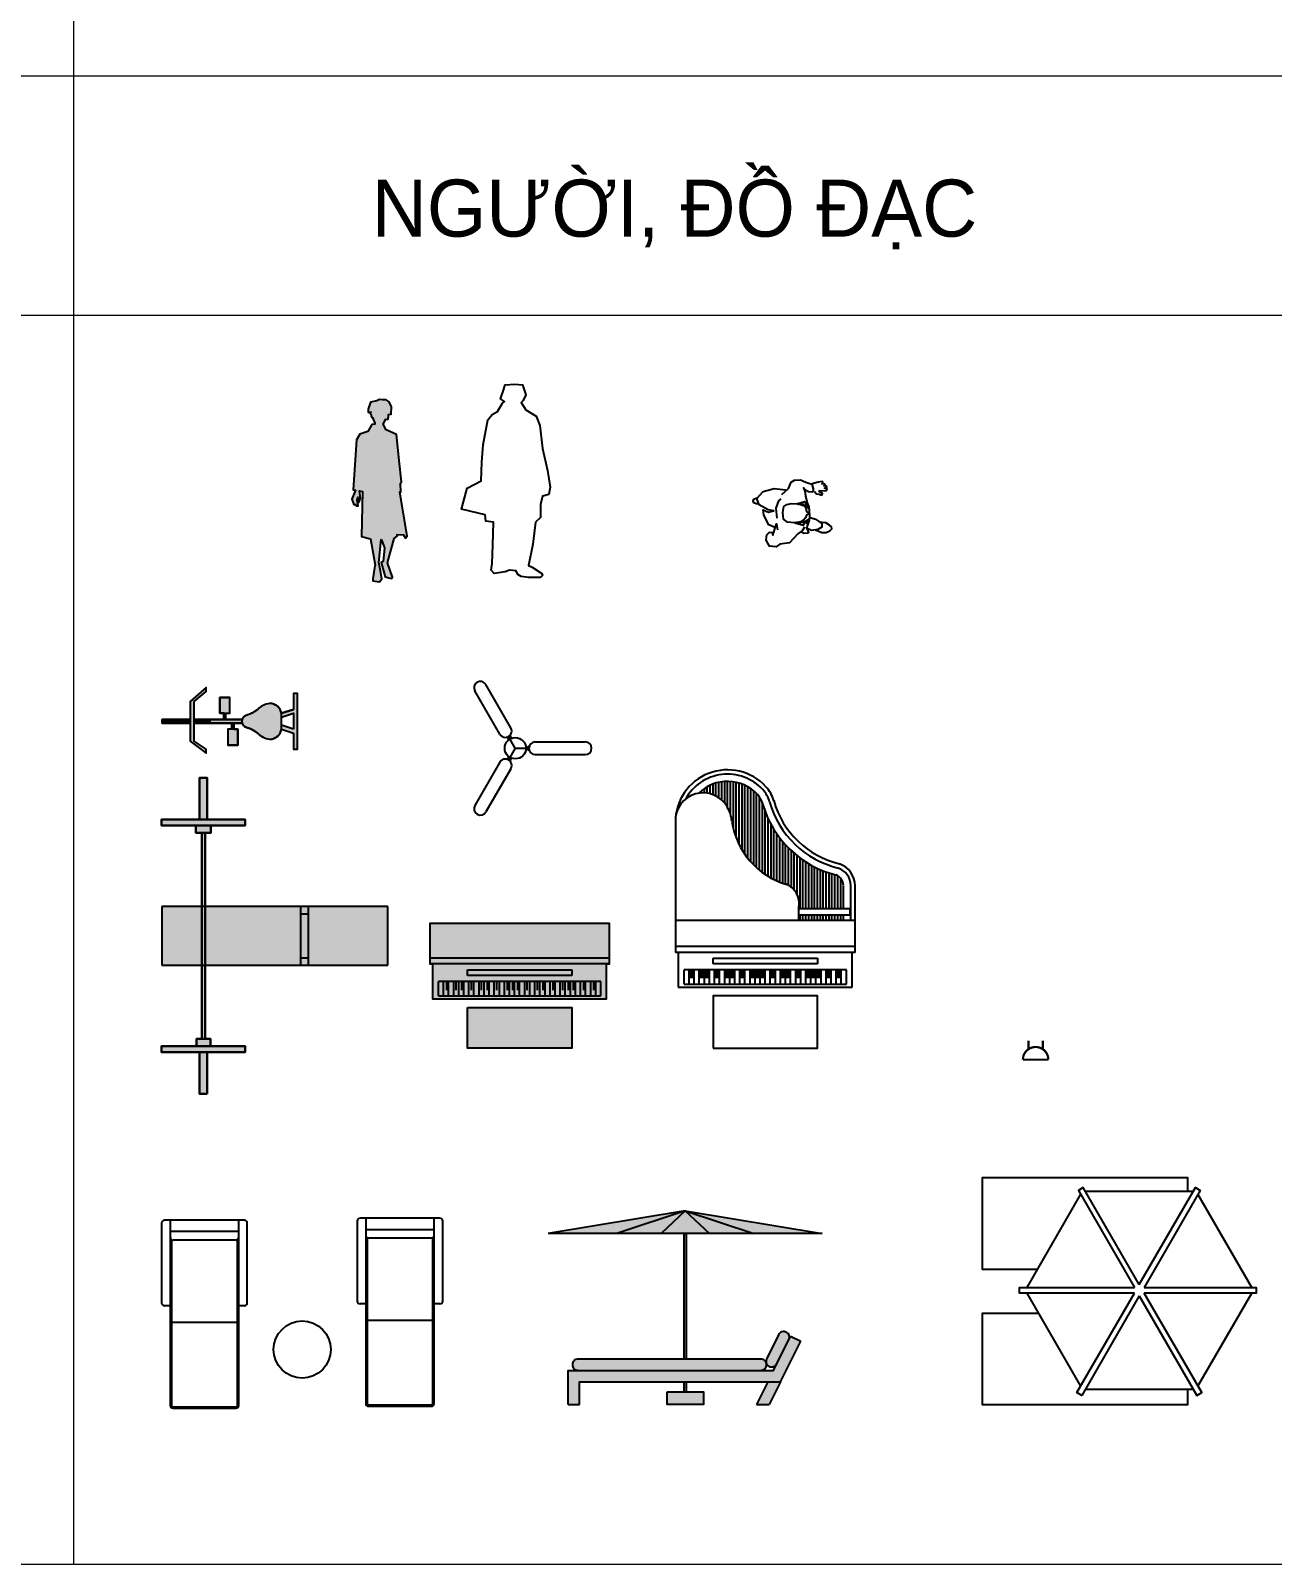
# Model space of a CAD drawing. Header units: millimetres. Extents: x 21129 to 2803301, y -510327 to 166837.
# Drawn here: x 346316 to 357194, y -266032 to -252591 of the extents above; entities that cross this region are included whole.
import ezdxf
from ezdxf.enums import TextEntityAlignment as Align

# ---------------------------------------------------------------- set-up
doc = ezdxf.new("R2010")
doc.units = ezdxf.units.MM
doc.layers.add('....03_TNT_A_THIN', color=251, linetype='Continuous', lineweight=13, transparency=0.5)
doc.layers.add('....12_TNT_F_FURNITURE', color=27, linetype='Continuous', transparency=0.5)
doc.layers.add('....20_TNT_N_TEXT', color=9, linetype='Continuous')
doc.layers.add('TNT-Funiture', color=27, linetype='Continuous')
doc.layers.add('H', color=250, linetype='Continuous', lineweight=0)
doc.layers.add('H-WALL', color=253, linetype='Continuous', lineweight=13)
doc.styles.add('.TNT_A_TXT_3_NOTE', font='uromans.shx', dxfattribs={"width": 0.8})

# ---------------------------------------------------------------- blocks, each defined once
blk = doc.blocks.new('PIANO2')
for p, q in [((-838, 1245), (-1422, 1245)), ((-1118, 1245), (-1118, -330)), ((-889, 1245), (-889, -330)), ((-838, 1245), (-838, -330)), ((-533, 1219), (-838, 1219)), ((-533, -305), (-533, 1219)), ((-1512, 1090), (-1219, 1090)), ((-1493, 1116), (-1219, 1116)), ((-1118, 1207), (-1422, 1207)), ((-1219, 1143), (-1422, 1143)), ((-1219, 1201), (-1219, 753)), ((-1168, 1201), (-1219, 1201)), ((-1168, 753), (-1168, 1201)), ((-1118, 1143), (-1168, 1143)), ((-1168, 1116), (-1118, 1116)), ((-1168, 1090), (-1118, 1090)), ((-686, 1168), (-686, -254)), ((-559, 1168), (-686, 1168)), ((-559, 1124), (-686, 1124)), ((-559, 1080), (-686, 1080)), ((-559, -254), (-559, 1168)), ((-1554, 963), (-1219, 963)), ((-1544, 989), (-1219, 989)), ((-1535, 1014), (-1219, 1014)), ((-1527, 1039), (-1219, 1039)), ((-1520, 1065), (-1219, 1065)), ((-1168, 1065), (-1118, 1065)), ((-1168, 1039), (-1118, 1039)), ((-1168, 1014), (-1118, 1014)), ((-1168, 989), (-1118, 989)), ((-1168, 963), (-1118, 963)), ((-559, 1035), (-686, 1035)), ((-559, 991), (-686, 991)), ((-559, 946), (-686, 946)), ((-1632, 811), (-1219, 811)), ((-1616, 836), (-1219, 836)), ((-1602, 862), (-1219, 862)), ((-1588, 887), (-1219, 887)), ((-1576, 912), (-1219, 912)), ((-1564, 938), (-1219, 938)), ((-1168, 938), (-1118, 938)), ((-1168, 912), (-1118, 912)), ((-1168, 887), (-1118, 887)), ((-1168, 862), (-1118, 862)), ((-1168, 836), (-1118, 836)), ((-1168, 811), (-1118, 811)), ((-787, 914), (-737, 914)), ((-787, 0), (-787, 914)), ((-737, 914), (-737, 0)), ((-559, 902), (-686, 902)), ((-559, 857), (-686, 857)), ((-559, 813), (-686, 813)), ((-1731, 684), (-1411, 684)), ((-1708, 709), (-1387, 709)), ((-1687, 735), (-1350, 735)), ((-1667, 760), (-1219, 760)), ((-1649, 785), (-1219, 785)), ((-1118, 753), (-1243, 753)), ((-1168, 785), (-1118, 785)), ((-1168, 760), (-1118, 760)), ((-559, 768), (-686, 768)), ((-559, 724), (-686, 724)), ((-559, 679), (-686, 679)), ((-1879, 557), (-1466, 557)), ((-1844, 582), (-1455, 582)), ((-1812, 608), (-1446, 608)), ((-1782, 633), (-1437, 633)), ((-1756, 658), (-1427, 658)), ((-559, 635), (-686, 635)), ((-559, 591), (-686, 591)), ((-559, 546), (-686, 546)), ((-2203, 404), (-1560, 404)), ((-2155, 430), (-1541, 430)), ((-2077, 455), (-1523, 455)), ((-2014, 481), (-1506, 481)), ((-1963, 506), (-1491, 506)), ((-1918, 531), (-1478, 531)), ((-559, 502), (-686, 502)), ((-559, 457), (-686, 457)), ((-559, 413), (-686, 413)), ((-2303, 277), (-1699, 277)), ((-2290, 303), (-1664, 303)), ((-2274, 328), (-1634, 328)), ((-2255, 354), (-1607, 354)), ((-2232, 379), (-1582, 379)), ((-559, 368), (-686, 368)), ((-559, 324), (-686, 324)), ((-559, 279), (-686, 279)), ((-2336, 150), (-2059, 150)), ((-2333, 176), (-1929, 176)), ((-2329, 201), (-1845, 201)), ((-2323, 227), (-1786, 227)), ((-2314, 252), (-1739, 252)), ((-559, 235), (-686, 235)), ((-559, 191), (-686, 191)), ((-559, 146), (-686, 146)), ((-2337, 125), (-2111, 125)), ((-2336, 100), (-2148, 100)), ((-2333, 74), (-2174, 74)), ((-2328, 49), (-2194, 49)), ((-2321, 23), (-2209, 23)), ((-737, 0), (-787, 0)), ((-559, 102), (-686, 102)), ((-559, 57), (-686, 57)), ((-559, 13), (-686, 13)), ((-2313, -2), (-2220, -2)), ((-2302, -27), (-2228, -27)), ((-2288, -53), (-2233, -53)), ((-2272, -78), (-2236, -78)), ((-2252, -104), (-2235, -104)), ((-559, -32), (-686, -32)), ((-559, -76), (-686, -76)), ((-559, -121), (-686, -121)), ((-559, -165), (-686, -165)), ((-559, -210), (-686, -210)), ((-559, -254), (-686, -254)), ((-1981, -330), (-838, -330)), ((-838, -305), (-533, -305))]:
    blk.add_line(p, q)
at = {"const_width": 38.1}
for points in [[(-686, 1105), (-610, 1105)], [(-686, 1016), (-610, 1016)], [(-686, 927), (-610, 927)], [(-686, 883), (-610, 883)], [(-686, 832), (-610, 832)], [(-686, 749), (-610, 749)], [(-686, 660), (-610, 660)], [(-686, 610), (-610, 610)], [(-686, 521), (-610, 521)], [(-686, 438), (-610, 438)], [(-686, 394), (-610, 394)], [(-686, 349), (-610, 349)], [(-686, 254), (-610, 254)], [(-686, 171), (-610, 171)], [(-686, 121), (-610, 121)], [(-686, 32), (-610, 32)], [(-686, -51), (-610, -51)], [(-686, -102), (-610, -102)], [(-686, -184), (-610, -184)]]:
    blk.add_lwpolyline(points, dxfattribs=at)
blk.add_lwpolyline([(0, 0), (0, 914), (-457, 914), (-457, 0)], close=True)
for centre, radius, start, end in [((-1424, 1044), 200, 89.4495, 161.1598), ((-2382, 1292), 790, 285.7282, 346.569), ((-2382, 1292), 828, 285.7282, 346.569), ((-2382, 1292), 891, 285.7282, 346.569), ((-1424, 1044), 162, 89.4495, 161.1598), ((-1424, 1044), 98.6, 89.4495, 161.1598), ((-1266, 573), 182, 82.6192, 157.8929), ((-2081, 833), 674, 277.9386, 343.9185), ((-1981, 127), 457, 132.5316, 270), ((-1981, 127), 419, 132.5316, 241.5523), ((-2084, 239), 305, 105.9055, 132.5316), ((-2084, 239), 267, 105.9055, 132.5316), ((-2084, 239), 203, 105.9055, 132.5316), ((-1981, 127), 356, 132.5316, 224.8927), ((-1972, -92), 257, 93.4932, 122.4852), ((-1993, -87), 243, 118.977, 272.7575)]:
    blk.add_arc(centre, radius, start, end)
blk = doc.blocks.new('ta')
at = {"layer": 'H'}
blk.add_hatch(color=256, dxfattribs=at).paths.add_polyline_path([(399, -1129), (330, -1129), (330, -764), (-2, -764), (-2, -710), (303, -710), (303, -646), (350, -646), (350, 1159), (298, 1159), (298, 1223), (-2, 1223), (-2, 1277), (330, 1277), (330, 1642), (399, 1642), (399, 1277), (732, 1277), (732, 1223), (431, 1223), (431, 1159), (380, 1159), (380, -646), (426, -646), (426, -710), (732, -710), (732, -764), (399, -764)])
h = blk.add_hatch(color=256, dxfattribs=at)
h.paths.add_polyline_path([(1287, 513), (1287, 0), (1982, 0), (1982, 513)])
h.paths.add_polyline_path([(1287, 449), (1218, 449), (1218, 64), (1287, 64)])
h.paths.add_polyline_path([(1287, 513), (1218, 513), (1218, 449), (1287, 449)])
h.paths.add_polyline_path([(1287, 64), (1218, 64), (1218, 0), (1287, 0)])
h.paths.add_polyline_path([(1218, 0), (1218, 513), (380, 513), (380, 0)])
h.paths.add_polyline_path([(350, 513), (0, 513), (0, 0), (350, 0)])
for p, q in [((330, 1642), (330, 1277)), ((399, 1642), (330, 1642)), ((399, 1277), (399, 1642)), ((-2, 1277), (-2, 1223)), ((732, 1277), (-2, 1277)), ((-2, 1223), (732, 1223)), ((298, 1223), (298, 1159)), ((431, 1223), (298, 1223)), ((330, 1277), (399, 1277)), ((431, 1159), (431, 1223)), ((732, 1223), (732, 1277)), ((298, 1159), (431, 1159)), ((350, 1159), (350, -646)), ((380, 1159), (350, 1159)), ((380, -646), (380, 1159)), ((0, 513), (0, 0)), ((1982, 513), (0, 513)), ((1218, 0), (1218, 513)), ((1218, 449), (1287, 449)), ((1287, 0), (1287, 513)), ((1982, 0), (1982, 513)), ((0, 0), (1982, 0)), ((1218, 64), (1287, 64)), ((303, -646), (303, -710)), ((426, -646), (303, -646)), ((350, -646), (380, -646)), ((426, -710), (426, -646)), ((732, -710), (-2, -710)), ((-2, -710), (-2, -764)), ((-2, -764), (732, -764)), ((303, -710), (426, -710)), ((399, -764), (330, -764)), ((330, -764), (330, -1129)), ((399, -1129), (399, -764)), ((732, -764), (732, -710)), ((330, -1129), (399, -1129))]:
    blk.add_line(p, q)
blk.add_lwpolyline([(399, -1129), (330, -1129), (330, -764), (-2, -764), (-2, -710), (303, -710), (303, -646), (350, -646), (350, 1159), (298, 1159), (298, 1223), (-2, 1223), (-2, 1277), (330, 1277), (330, 1642), (399, 1642), (399, 1277), (732, 1277), (732, 1223), (431, 1223), (431, 1159), (380, 1159), (380, -646), (426, -646), (426, -710), (732, -710), (732, -764), (399, -764)], close=True)
blk = doc.blocks.new('xedap')
at = {"layer": 'H'}
h = blk.add_hatch(color=256, dxfattribs=at)
h.paths.add_polyline_path([(-348, -104, 0.174458), (-243, -157, 0.362145), (-139, -70), (-35, -104), (-35, -157), (-35, -243), (0, -243), (0, 243), (-35, 243), (-35, 104), (-139, 70, 0.362145), (-243, 157, 0.174458), (-348, 104, -0.103481), (-452, 52, 0.219223), (-484, 17), (-626, 17), (-626, 70), (-591, 70), (-591, 209), (-678, 209), (-678, 70), (-643, 70), (-643, 17), (-904, 17), (-904, 174), (-800, 261), (-800, 296), (-939, 174), (-939, 17), (-1183, 17), (-1183, -17), (-939, -17), (-939, -174), (-800, -278), (-800, -243), (-904, -174), (-904, -17), (-574, -17), (-574, -70), (-609, -70), (-609, -209), (-522, -209), (-522, -70), (-557, -70), (-557, -17), (-484, -17, 0.219223), (-452, -52, -0.103481)])
h.paths.add_polyline_path([(-139, 35), (-35, 70), (-35, -70), (-139, -35)], flags=16)
at = {"linetype": 'Continuous'}
for p, q in [((-800, 296), (-939, 174)), ((-800, 261), (-800, 296)), ((-939, 174), (-939, -17)), ((-904, 174), (-800, 261)), ((-904, -174), (-904, 174)), ((-678, 209), (-591, 209)), ((-678, 70), (-678, 209)), ((-591, 70), (-591, 209)), ((-35, 243), (-35, 104)), ((0, 243), (-35, 243)), ((0, -243), (0, 243)), ((-1183, 17), (-939, 17)), ((-1183, -17), (-1183, 17)), ((-1183, 9), (-939, 9)), ((-904, 17), (-765, 17)), ((-902, 9), (-765, 9)), ((-765, 17), (-484, 17)), ((-765, -17), (-765, 17)), ((-643, 70), (-678, 70)), ((-643, 70), (-591, 70)), ((-643, 17), (-643, 70)), ((-626, 17), (-626, 70)), ((-139, 70), (-35, 104)), ((-139, 35), (-35, 70)), ((-139, -70), (-139, 70)), ((-35, 70), (-35, -70)), ((-939, 0), (-1183, 0)), ((-1183, -9), (-939, -9)), ((-939, -17), (-1183, -17)), ((-939, -17), (-939, -174)), ((-765, 0), (-904, 0)), ((-765, -17), (-904, -17)), ((-902, -9), (-765, -9)), ((-484, -17), (-765, -17)), ((-609, -70), (-609, -209)), ((-574, -70), (-609, -70)), ((-574, -70), (-574, -17)), ((-557, -70), (-574, -70)), ((-557, -17), (-557, -70)), ((-557, -70), (-522, -70)), ((-522, -70), (-522, -209)), ((-35, -70), (-139, -35)), ((-139, -70), (-35, -104)), ((-35, -104), (-35, -157)), ((-939, -174), (-800, -278)), ((-800, -243), (-904, -174)), ((-800, -278), (-800, -243)), ((-522, -209), (-609, -209)), ((-35, -157), (-35, -243)), ((-35, -243), (0, -243))]:
    blk.add_line(p, q, dxfattribs=at)
blk.add_lwpolyline([(-939, -17), (-939, -174), (-800, -278), (-800, -243), (-904, -174), (-904, -17), (-574, -17), (-574, -70), (-609, -70), (-609, -209), (-522, -209), (-522, -70), (-557, -70), (-557, -17), (-484, -17, 0.219223), (-452, -52, -0.103481), (-348, -104, 0.174458), (-243, -157, 0.362145), (-139, -70), (-35, -104), (-35, -157), (-35, -243), (0, -243), (0, 243), (-35, 243), (-35, 104), (-139, 70, 0.362145), (-243, 157, 0.174458), (-348, 104, -0.103481), (-452, 52, 0.219223), (-484, 17), (-626, 17), (-626, 70), (-591, 70), (-591, 209), (-678, 209), (-678, 70), (-643, 70), (-643, 17), (-904, 17), (-904, 174), (-800, 261), (-800, 296), (-939, 174), (-939, 17), (-1183, 17), (-1183, -17)], format="xyb", close=True, dxfattribs=at)
blk.add_lwpolyline([(-35, -70), (-139, -35), (-139, 35), (-35, 70)], close=True, dxfattribs=at)
for centre, radius, start, end in [((-223, -15), 172, 96.7745, 136.3556), ((-243, 50), 106, 10.3795, 90.0094), ((-430, 0), 56.5, 112.6199, 247.3801), ((-525, 328), 285, 284.7476, 308.3825), ((-525, -328), 285, 51.6175, 75.2525), ((-223, 15), 172, 223.6443, 263.2256), ((-243, -50), 106, 269.9906, 349.6205)]:
    blk.add_arc(centre, radius, start, end, dxfattribs=at)
blk = doc.blocks.new('umb')
for points in [[(0, 916), (-491, 1766), (-534, 1741), (-43, 891)], [(0, 916), (491, 1766), (534, 1741), (43, 891)], [(-514, 1707), (-986, 891)], [(471, 1732), (-471, 1732)], [(986, 891), (514, 1707)], [(-43, 841), (-1050, 841), (-1050, 891), (-43, 891)], [(-986, 841), (-514, 25)], [(0, 816), (-503, -56), (-547, -31), (-43, 841)], [(0, 816), (503, -56), (547, -31), (43, 841)], [(43, 891), (1025, 891), (1025, 841), (43, 841)], [(514, 25), (986, 841)], [(-471, 0), (471, 0)]]:
    blk.add_lwpolyline(points)
blk = doc.blocks.new('A$C3E28577E')
for points in [[(1800, 1869), (1800, 1987), (0, 1987), (0, 1187), (482, 1187)], [(493, 800), (0, 800), (0, 0), (1800, 0), (1800, 137)]]:
    blk.add_lwpolyline(points)
blk.add_blockref('umb', (1376, 137))
blk = doc.blocks.new('quattran')
for p, q in [((-39, 179), (-258, 558)), ((-136, 123), (-354, 502)), ((0, 0), (-59, 103)), ((0, 0), (-59, -103)), ((0, 0), (119, 0)), ((175, 56), (612, 56)), ((-136, -123), (-354, -502)), ((175, -56), (612, -56)), ((-39, -179), (-258, -558))]:
    blk.add_line(p, q)
blk.add_circle((0, 0), 93.2)
for centre, radius, start, end in [((-306, 530), 55.9, 30, 210), ((-87, 151), 55.9, 210, 30), ((-94, 58), 41.3, 23.5944, 68.6059), ((-3, 110), 41.3, 171.3941, 216.4056), ((97, 53), 41.3, 263.5944, 308.6059), ((175, 0), 55.9, 90, 270), ((612, 0), 55.9, 270, 90), ((-87, -151), 55.9, 330, 150), ((-94, -58), 41.3, 291.3941, 336.4056), ((-3, -110), 41.3, 143.5944, 188.6059), ((97, -53), 41.3, 51.3941, 96.4056), ((-306, -530), 55.9, 150, 330)]:
    blk.add_arc(centre, radius, start, end)
blk = doc.blocks.new('o')
at = {"ltscale": 2, "const_width": 19.2}
for points in [[(-61, 95), (-61, 171)], [(64, 95), (64, 171)]]:
    blk.add_lwpolyline(points, dxfattribs=at)
at = {"ltscale": 2}
blk.add_lwpolyline([(-110, 3, 19.2, 19.2, 0), (2, 3, 19.2, 19.2, 0), (113, 3, 19.2, 19.2, 1), (-110, 3, 0, 0, 0)], format="xyseb", dxfattribs=at)
blk = doc.blocks.new('afafaw')
at = {"layer": 'H', "ltscale": 0.5}
h = blk.add_hatch(color=256, dxfattribs=at)
h.paths.add_polyline_path([(800, 0), (-800, 0, 0.414214), (-850, -50, 0.414214), (-800, -100), (800, -100, 0.414214), (850, -50, 0.414214)])
h.paths.add_polyline_path([(1046, 168, 0.414214), (1024, 235, 0.414214), (957, 213), (852, 3, 0.414214), (874, -65, 0.414214), (941, -42)])
at = {"layer": 'H-WALL', "ltscale": 0.5}
h = blk.add_hatch(color=256, dxfattribs=at)
h.paths.add_polyline_path([(-129, -100), (-159, -100), (-159, -200), (-129, -200)])
h.paths.add_polyline_path([(1151, 155), (1062, 200), (912, -100), (738, -100), (738, -200), (974, -200)])
h.paths.add_polyline_path([(738, -100), (598, -100), (598, -200), (738, -200)])
h.paths.add_polyline_path([(598, -100), (490, -100), (490, -200), (598, -200)])
h.paths.add_polyline_path([(490, -100), (460, -100), (460, -200), (490, -200)])
h.paths.add_polyline_path([(460, -100), (366, -100), (366, -200), (460, -200)])
h.paths.add_polyline_path([(366, -100), (336, -100), (336, -200), (366, -200)])
h.paths.add_polyline_path([(336, -100), (242, -100), (242, -200), (336, -200)])
h.paths.add_polyline_path([(242, -100), (212, -100), (212, -200), (242, -200)])
h.paths.add_polyline_path([(212, -100), (118, -100), (118, -200), (212, -200)])
h.paths.add_polyline_path([(118, -100), (88, -100), (88, -200), (118, -200)])
h.paths.add_polyline_path([(88, -100), (-5, -100), (-5, -200), (88, -200)])
h.paths.add_polyline_path([(-5, -100), (-35, -100), (-35, -200), (-5, -200)])
h.paths.add_polyline_path([(-35, -100), (-129, -100), (-129, -200), (-35, -200)])
h.paths.add_polyline_path([(-159, -100), (-253, -100), (-253, -200), (-159, -200)])
h.paths.add_polyline_path([(-253, -100), (-283, -100), (-283, -200), (-253, -200)])
h.paths.add_polyline_path([(-283, -100), (-392, -100), (-392, -200), (-283, -200)])
h.paths.add_polyline_path([(-392, -100), (-452, -100), (-452, -200), (-392, -200)])
h.paths.add_polyline_path([(-452, -100), (-530, -100), (-530, -200), (-452, -200)])
h.paths.add_polyline_path([(-530, -100), (-560, -100), (-560, -200), (-530, -200)])
h.paths.add_polyline_path([(-560, -100), (-654, -100), (-654, -200), (-560, -200)])
h.paths.add_polyline_path([(-654, -100), (-684, -100), (-684, -200), (-654, -200)])
h.paths.add_polyline_path([(-684, -100), (-778, -100), (-778, -200), (-684, -200)])
h.paths.add_polyline_path([(-778, -100), (-800, -100), (-808, -100), (-808, -270), (-788, -270), (-788, -200), (-778, -200)])
h.paths.add_polyline_path([(-808, -100), (-888, -100), (-888, -270), (-808, -270)])
h.paths.add_polyline_path([(-788, -270), (-888, -270), (-888, -300), (-788, -300)])
h.paths.add_polyline_path([(-788, -300), (-888, -300), (-888, -400), (-788, -400)])
h.paths.add_polyline_path([(974, -200), (862, -200), (762, -400), (874, -400)])
at = {"ltscale": 0.5}
for p, q in [((862, -200), (762, -400)), ((974, -200), (874, -400)), ((-888, -400), (-788, -400)), ((762, -400), (874, -400))]:
    blk.add_line(p, q, dxfattribs=at)
for points in [[(-888, -400), (-888, -100), (912, -100), (1062, 200)], [(-788, -400), (-788, -200), (974, -200), (1151, 155)], [(1062, 200), (1151, 155)], [(-888, -400), (-788, -400)], [(762, -400), (874, -400)]]:
    blk.add_lwpolyline(points, dxfattribs=at)
for points in [[(1024, 235), (1024, 235, 0.414214), (957, 213), (852, 3, 0.414214), (874, -65), (874, -65, 0.414214), (941, -42), (1046, 168, 0.414214)], [(800, 0), (-800, 0, 0.414214), (-850, -50), (-850, -50, 0.414214), (-800, -100), (800, -100, 0.414214), (850, -50), (850, -50, 0.414214)]]:
    blk.add_lwpolyline(points, format="xyb", close=True, dxfattribs=at)
blk = doc.blocks.new('Zcdscf')
at = {"layer": 'H', "ltscale": 0.5}
h = blk.add_hatch(color=256, dxfattribs=at)
h.paths.add_polyline_path([(-10, 1300), (-1210, 1100), (-610, 1100)])
h.paths.add_polyline_path([(-10, 1300), (-610, 1100), (-222, 1100)])
h.paths.add_polyline_path([(-10, 1300), (-222, 1100), (202, 1100)])
h.paths.add_polyline_path([(-10, 1300), (202, 1100), (590, 1100)])
h.paths.add_polyline_path([(-10, 1300), (590, 1100), (1190, 1100)])
h.paths.add_polyline_path([(0, 1100), (-20, 1100), (-20, 550), (0, 550)])
h.paths.add_polyline_path([(0, 550), (-20, 550), (-20, 490), (0, 490)])
h.paths.add_polyline_path([(0, 490), (-20, 490), (-20, 390), (0, 390)])
h.paths.add_polyline_path([(0, 390), (-20, 390), (-20, 360), (0, 360)])
h.paths.add_polyline_path([(0, 360), (-20, 360), (-20, 0), (0, 0)])
h.paths.add_polyline_path([(0, -200), (-20, -200), (-20, -270), (0, -270)])
h.paths.add_polyline_path([(0, -270), (-20, -270), (-20, -287), (0, -287)])
h.paths.add_polyline_path([(150, -287), (-170, -287), (-170, -300), (150, -300)])
h.paths.add_polyline_path([(150, -300), (-170, -300), (-170, -400), (150, -400)])
for p, q in [((-10, 1300), (-1210, 1100)), ((-10, 1300), (-610, 1100)), ((-10, 1300), (-222, 1100)), ((-10, 1300), (1190, 1100)), ((-10, 1300), (590, 1100)), ((-10, 1300), (202, 1100)), ((1190, 1100), (-1210, 1100))]:
    blk.add_line(p, q)
for points in [[(-20, 0), (-20, 1100)], [(0, 0), (0, 1100)], [(-20, -287), (-20, -200)], [(0, -287), (0, -200)]]:
    blk.add_lwpolyline(points)
blk.add_lwpolyline([(-170, -287), (150, -287), (150, -400), (-170, -400)], close=True)
at = {"layer": 'H'}
blk.add_lwpolyline([(0, 0), (0, 1100)], dxfattribs=at)
blk = doc.blocks.new('A$C63A215B1')
at = {"layer": 'TNT-Funiture'}
h = blk.add_hatch(color=253, dxfattribs=at)
h.paths.add_polyline_path([(25, 737), (25, 432), (1549, 432), (1549, 737), (1575, 737), (1575, 1092), (0, 1092), (0, 737)])
h.paths.add_polyline_path([(330, 356), (1245, 356), (1245, 0), (330, 0)])
edge = h.paths.add_edge_path(flags=17)
edge.add_line((1575, 1092), (0, 1092))
for p, q in [((1575, 1092), (0, 1092)), ((1575, 787), (0, 787)), ((1575, 737), (0, 737)), ((330, 635), (330, 686)), ((330, 686), (1245, 686)), ((1245, 686), (1245, 635)), ((1499, 584), (76, 584)), ((76, 457), (76, 584)), ((121, 457), (121, 584)), ((165, 457), (165, 584)), ((210, 457), (210, 584)), ((254, 457), (254, 584)), ((298, 457), (298, 584)), ((1245, 635), (330, 635)), ((343, 457), (343, 584)), ((387, 457), (387, 584)), ((432, 457), (432, 584)), ((476, 457), (476, 584)), ((521, 457), (521, 584)), ((565, 457), (565, 584)), ((610, 457), (610, 584)), ((654, 457), (654, 584)), ((698, 457), (698, 584)), ((743, 457), (743, 584)), ((787, 457), (787, 584)), ((832, 457), (832, 584)), ((876, 457), (876, 584)), ((921, 457), (921, 584)), ((965, 457), (965, 584)), ((1010, 457), (1010, 584)), ((1054, 457), (1054, 584)), ((1099, 457), (1099, 584)), ((1143, 457), (1143, 584)), ((1187, 457), (1187, 584)), ((1232, 457), (1232, 584)), ((1276, 457), (1276, 584)), ((1321, 457), (1321, 584)), ((1365, 457), (1365, 584)), ((1410, 457), (1410, 584)), ((1454, 457), (1454, 584)), ((1499, 457), (1499, 584)), ((25, 432), (1549, 432)), ((76, 457), (1499, 457))]:
    blk.add_line(p, q, dxfattribs=at)
for points in [[(25, 737), (25, 432), (1549, 432), (1549, 737), (1575, 737), (1575, 1092), (0, 1092), (0, 737)], [(330, 356), (1245, 356), (1245, 0), (330, 0)]]:
    blk.add_lwpolyline(points, close=True, dxfattribs=at)
for points in [[(146, 584), (146, 508)], [(229, 584), (229, 508)], [(279, 584), (279, 508)], [(362, 584), (362, 508)], [(451, 584), (451, 508)], [(502, 584), (502, 508)], [(584, 584), (584, 508)], [(679, 584), (679, 508)], [(724, 584), (724, 508)], [(768, 584), (768, 508)], [(851, 584), (851, 508)], [(940, 584), (940, 508)], [(991, 584), (991, 508)], [(1079, 584), (1079, 508)], [(1162, 584), (1162, 508)], [(1213, 584), (1213, 508)], [(1257, 584), (1257, 508)], [(1346, 584), (1346, 508)], [(1435, 584), (1435, 508)]]:
    blk.add_lwpolyline(points, dxfattribs=at)
blk = doc.blocks.new('ng1-md')
at = {"layer": 'H', "linetype": 'Continuous', "ltscale": 10}
blk.add_hatch(color=256, dxfattribs=at).paths.add_polyline_path([(-35, 2474), (-123, 2456), (-156, 2364), (-155, 2320), (-115, 2321), (-127, 2304), (-119, 2297), (-106, 2253), (-94, 2249), (-64, 2170), (-64, 2155), (-103, 2154), (-157, 2057), (-268, 2022), (-314, 1945), (-357, 1259), (-329, 1255), (-378, 1131), (-352, 1060), (-324, 1060), (-316, 1041), (-292, 1041), (-306, 1117), (-295, 1161), (-282, 1125), (-293, 1101), (-281, 1085), (-259, 1146), (-273, 1245), (-233, 1238), (-246, 620), (-122, 587), (-57, 230), (-68, 194), (-89, 42), (-88, 14), (0, 0), (31, 41), (8, 176), (-6, 267), (22, 578), (30, 575), (69, 464), (49, 280), (26, 264), (78, 70), (166, 48), (178, 64), (109, 262), (201, 595), (244, 624), (244, 647), (327, 645), (356, 598), (380, 627), (277, 1230), (293, 1227), (290, 1350), (302, 1370), (271, 1660), (235, 2014), (94, 2079), (52, 2157), (86, 2226), (114, 2219), (125, 2251), (125, 2287), (160, 2295), (166, 2395), (132, 2462), (92, 2489), (40, 2488), (0, 2495)])
blk.add_lwpolyline([(-35, 2474), (-123, 2456), (-156, 2364), (-155, 2320), (-115, 2321), (-127, 2304), (-119, 2297), (-106, 2253), (-94, 2249), (-64, 2170), (-64, 2155), (-103, 2154), (-157, 2057), (-268, 2022), (-314, 1945), (-357, 1259), (-329, 1255), (-378, 1131), (-352, 1060), (-324, 1060), (-316, 1041), (-292, 1041), (-306, 1117), (-295, 1161), (-282, 1125), (-293, 1101), (-281, 1085), (-259, 1146), (-273, 1245), (-233, 1238), (-246, 620), (-122, 587), (-57, 230), (-68, 194), (-89, 42), (-88, 14), (0, 0), (31, 41), (8, 176), (-6, 267), (22, 578), (30, 575), (69, 464), (49, 280), (26, 264), (78, 70), (166, 48), (178, 64), (109, 262), (201, 595), (244, 624), (244, 647), (327, 645), (356, 598), (380, 627), (277, 1230), (293, 1227), (290, 1350), (302, 1370), (271, 1660), (235, 2014), (94, 2079), (52, 2157), (86, 2226), (114, 2219), (125, 2251), (125, 2287), (160, 2295), (166, 2395), (132, 2462), (92, 2489), (40, 2488), (0, 2495), (-35, 2474), (-35, 2474)])
blk = doc.blocks.new('NGUOI3')
at = {"color": 0, "linetype": 'ByBlock'}
for points in [[(-5.08, 6.28), (-3.9, 7.35), (-2.81, 8.43), (-1.8, 10.6), (-0.71, 11.4), (1.39, 11.47), (3.35, 10.67), (5.37, 9.95), (5.88, 8.36), (5.81, 7.42), (5.45, 7.13), (4.22, 7.2), (2.91, 8), (2.48, 8.65), (2.98, 7.49), (3.2, 5.9), (3.71, 3.37), (4.36, 1.99), (4.63, -1.14), (4.47, -2.72), (3.85, -4.38), (3.56, -5.39), (4, -6.4), (4.29, -6.91), (3.85, -7.27), (2.62, -7.35), (1.83, -6.84)], [(6.32, 7.35), (7.04, 6.55), (7.98, 6.4), (8.78, 6.04), (9.14, 6.62), (8.2, 7.13), (7.91, 7.63), (10.52, 7.78), (10.81, 8.14), (10.59, 8.36), (9.79, 8.5), (10.66, 8.86), (10.59, 9.23), (9.65, 9.3), (10.08, 9.59), (10.01, 9.95), (8.85, 10.02), (9.21, 10.53), (9.14, 10.89), (7.62, 10.6), (5.52, 10.1)], [(-7.81, -5.1), (-9.62, -4.31), (-11.43, -0.9), (-11.65, 0.9), (-9.84, 0.11), (-7.95, 0.54), (-9.91, 0.9), (-13.02, 2.71), (-13.89, 4.96), (-11.65, 7.35), (-7.81, 8.43), (-3.68, 7.92)], [(-13.31, 3), (-14.11, 3), (-14.98, 3.37), (-15.2, 4.09), (-14.91, 4.74), (-13.89, 5.1)], [(-6.79, -1.99), (-7.16, 1.48), (-6.14, 4.09), (-5.35, 4.8)], [(4.36, 1.41), (2.48, 2.86), (0.52, 3.15), (2.77, 3.87), (3.64, 2.35), (3.56, 3.44), (4.36, 1.7)], [(2.77, -5.17), (2.04, -6.4), (0.45, -7.49), (-2.45, -10.6), (-5.78, -11.11), (-7.08, -12.05), (-9.47, -11.76), (-10.56, -9.73), (-10.34, -7.85), (-9.47, -6.84), (-8.53, -7.06), (-8.31, -7.92), (-6.94, -3.94), (-6.65, -6.12)], [(4.36, -3), (3.71, -4.02), (3.64, -2.79), (2.33, -4.52), (-0.42, -3.73), (2.48, -3.37), (4.36, -2.35)], [(4.87, -1.77), (6.68, -2.35), (7.76, -3), (8.85, -3.87), (8.92, -5.1), (7.47, -5.97), (5.3, -6.26), (3.78, -5.61)], [(6.63, -6.08), (8.9, -6.98), (10.43, -7.06), (11.76, -6.37), (12.39, -5.75), (12.32, -5), (11.56, -4.41), (10.31, -3.64), (9.01, -3.46), (8.2, -3.35)]]:
    blk.add_lwpolyline(points, dxfattribs=at)
blk.add_lwpolyline([(4.29, -0.4), (3.56, -0.9), (3.2, -1.85), (2.48, -2.71), (1.54, -3.29), (-0.64, -3.58), (-3.1, -3.37), (-4.55, -2.28), (-4.77, -0.04), (-4.4, 2.06), (-3.39, 2.86), (-1.72, 3.22), (0.23, 3.08), (1.83, 2.71), (2.84, 2.35), (3.27, 1.56), (3.49, 0.4), (4.07, 0.11)], close=True, dxfattribs=at)
blk = doc.blocks.new('nguoi17')
blk.add_lwpolyline([(-12, 424), (-36, 230), (-73, 44), (-42, 28), (42, -28), (48, -44), (30, -61), (-73, -61), (-139, -52), (-169, -36), (-182, -4), (-242, 4), (-278, -12), (-375, -28), (-400, 4), (-393, 61), (-387, 222), (-381, 424), (-448, 432), (-454, 488), (-660, 537), (-611, 722), (-490, 787), (-484, 948), (-472, 1102), (-430, 1320), (-393, 1368), (-345, 1392), (-303, 1465), (-285, 1481), (-321, 1505), (-297, 1570), (-278, 1626), (-194, 1634), (-127, 1626), (-97, 1538), (-121, 1489), (-139, 1473), (-97, 1408), (-6, 1352), (24, 1271), (48, 1069), (91, 876), (115, 730), (103, 666), (48, 650), (30, 577), (30, 464)], close=True)

msp = doc.modelspace()

# ---------------------------------------------------------------- linework, layer by layer
at = {"layer": '....03_TNT_A_THIN'}
for p, q in [((346692.6, -266031.9), (346692.6, -239149.1)), ((320271.6, -252985), (368923.6, -252985)), ((320271.6, -255085), (368923.6, -255085))]:
    msp.add_line(p, q, dxfattribs=at)
msp.add_lwpolyline([(320271.6, -266031.9), (368923.6, -266031.9), (368923.6, -239149.1), (320271.6, -239149.1)], close=True, dxfattribs=at)
at = {"layer": '....12_TNT_F_FURNITURE'}
for p, q in [((347463, -263041.3), (347463, -263740.9)), ((348188, -263016.3), (347488, -263016.3)), ((347538, -263016.3), (347538, -263164.7)), ((348138, -263164.7), (348138, -263016.3)), ((348213, -263740.9), (348213, -263041.3)), ((349176.1, -263024.4), (349176.1, -263724.1)), ((349901.1, -262999.4), (349201.1, -262999.4)), ((349251.1, -262999.4), (349251.1, -263147.9)), ((349851.1, -263147.9), (349851.1, -262999.4)), ((349926.1, -263724.1), (349926.1, -263024.4)), ((348138, -263116.3), (347538, -263116.3)), ((347538, -263165.1), (347538, -264638.5)), ((348138, -264638.5), (348138, -263164.7)), ((349851.1, -263099.4), (349251.1, -263099.4)), ((349251.1, -263148.3), (349251.1, -264621.6)), ((349262.3, -263168.7), (349262.3, -264621.6)), ((349826.1, -263172.9), (349276.1, -263172.9)), ((349839.8, -264621.6), (349839.8, -263168.7)), ((349851.1, -264621.6), (349851.1, -263147.9)), ((347549.2, -263185.6), (347549.2, -264638.5)), ((348113, -263189.7), (347563, -263189.7)), ((348126.8, -264638.5), (348126.8, -263185.6)), ((347538, -263765.9), (347488, -263765.9)), ((348188, -263765.9), (348138, -263765.9)), ((349251.1, -263749.1), (349201.1, -263749.1)), ((349901.1, -263749.1), (349851.1, -263749.1)), ((348126.8, -263912), (347549.2, -263912)), ((349839.8, -263895.2), (349262.3, -263895.2)), ((347563, -264652.3), (348113, -264652.3)), ((349276.1, -264635.4), (349826.1, -264635.4)), ((349276.1, -264646.6), (349826.1, -264646.6)), ((347563, -264663.5), (348113, -264663.5))]:
    msp.add_line(p, q, dxfattribs=at)
msp.add_circle((348694.4, -264149.2, -63000), 250, dxfattribs=at)
for centre, radius, start, end in [((347488, -263041.3), 25, 90, 180), ((348188, -263041.3), 25, 0, 90), ((349201.1, -263024.4), 25, 90, 180), ((349901.1, -263024.4), 25, 0, 90), ((347563, -263164.7), 25, 180, 270), ((348113, -263164.7), 25, 270, 0), ((349276.1, -263147.9), 25, 180, 270), ((349826.1, -263147.9), 25, 270, 0), ((347488, -263740.9), 25, 180, 270), ((348188, -263740.9), 25, 270, 0), ((349201.1, -263724.1), 25, 180, 270), ((349901.1, -263724.1), 25, 270, 0), ((347563, -264638.5), 25, 180, 270), ((347563, -264638.5), 13.8, 180, 270), ((348113, -264638.5), 13.8, 270, 0), ((348113, -264638.5), 25, 270, 0), ((349276.1, -264621.6), 25, 180, 270), ((349276.1, -264621.6), 13.8, 180, 270), ((349826.1, -264621.6), 13.8, 270, 0), ((349826.1, -264621.6), 25, 270, 0)]:
    msp.add_arc(centre, radius, start, end, dxfattribs=at)

# ---------------------------------------------------------------- block references
for name, p in [('nguoi17', (350751.5, -257321.4)), ('quattran', (350561.6, -258879.5)), ('xedap', (348652, -258643.4)), ('ta', (347464.1, -260780.5)), ('A$C63A215B1', (349812.4, -261506.7)), ('o', (355118.8, -261612.4)), ('A$C3E28577E', (354653, -264632.4)), ('Zcdscf', (352060.9, -264232.4)), ('afafaw', (351912, -264232.4))]:
    msp.add_blockref(name, p, dxfattribs=at)
for name, p, xscale, yscale, zscale in [('ng1-md', (349371, -257421.7), 0.640926390326058, 0.640926390326058, 0.640926390326058), ('NGUOI3', (353024.7, -256813.6), 25, 25, 25)]:
    msp.add_blockref(name, p, dxfattribs=dict(at, xscale=xscale, yscale=yscale, zscale=zscale))
at = {"layer": '....12_TNT_F_FURNITURE', "rotation": 270}
msp.add_blockref('PIANO2', (352294, -261506.7), dxfattribs=at)

# ---------------------------------------------------------------- texts
at = {"layer": '....20_TNT_N_TEXT', "style": '.TNT_A_TXT_3_NOTE'}
msp.add_text('NGƯỜI, ĐỒ ĐẠC', height=500, dxfattribs=at).set_placement((351956.3, -254395.7), align=Align.CENTER)

doc.saveas('drawing.dxf')
